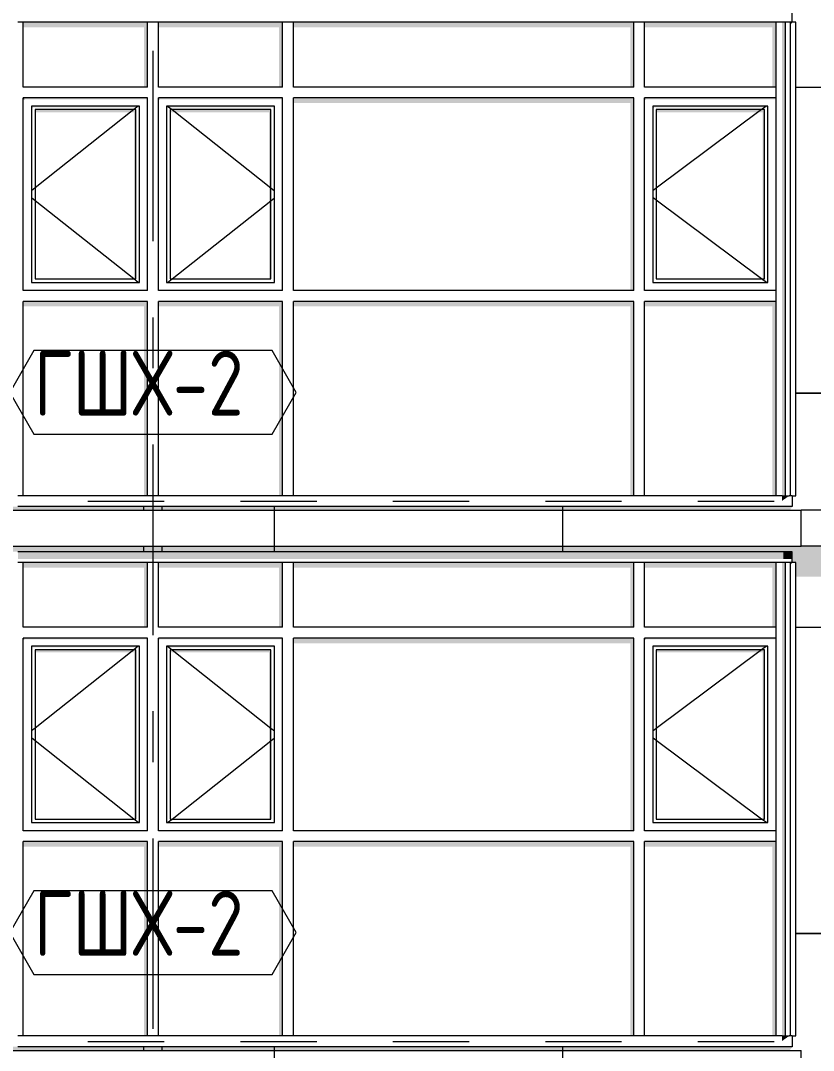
# Model space of a CAD drawing. Header units: millimetres. Extents: x 18162 to 7085488, y 72188 to 247925.
# Drawn here: x 4832705 to 4837107, y 118787 to 124506 of the extents above; entities that cross this region are included whole.
import ezdxf
from ezdxf.enums import TextEntityAlignment as Align

# ---------------------------------------------------------------- set-up
doc = ezdxf.new("R2010")
doc.units = ezdxf.units.MM
doc.header["$MEASUREMENT"] = 0
doc.linetypes.add('Dashed', pattern=[423.333333, 211.666667, -211.666667])
doc.linetypes.add('Double Dashed', pattern=[1093.611073, 529.166651, -211.666656, 141.111112, -211.666656])
for name, color, linetype in [('Finish - Wall', 7, 'Continuous'), ('Structural - Bearing', 7, 'Continuous'), ('Structural - Grid', 7, 'Continuous')]:
    doc.layers.add(name, color=color, linetype=linetype)
doc.styles.add('GENERATED_STYLE_3', font='', dxfattribs={"width": 0.8})
doc.styles.get('GENERATED_STYLE_3').set_extended_font_data('ISOCPEUR MON')
doc.dimstyles.new('GENERATED_STYLE__15', dxfattribs={"dimtxt": 440.00001, "dimasz": 228, "dimexe": 0.18, "dimexo": 150, "dimgap": 0, "dimtad": 1, "dimdec": 0, "dimzin": 0, "dimdsep": 46, "dimtxsty": 'GENERATED_STYLE_3', "dimblk": 'ARROWHEAD_2', "dimblk1": 'ARROWHEAD_2', "dimblk2": 'ARROWHEAD_2', "dimcen": 0.09, "dimclrd": 13, "dimclre": 13, "dimclrt": 13, "dimadec": 0, "dimazin": 0, "dimtfac": 1, "dimtdec": 4, "dimtmove": 0, "dimatfit": 3, "dimfxl": 1, "dimtolj": 1, "dimtzin": 0, "dimarcsym": 0})
pattern_1 = [(180, (4860813, 82836.7), (0, 1000), []), (90, (4860813, 82836.7), (1000, 0), [])]

# ---------------------------------------------------------------- blocks, each defined once
blk = doc.blocks.new('*X1899', base_point=(4860813, 82836.7))
at = {"layer": 'Structural - Bearing', "color": 8, "linetype": 'Continuous', "lineweight": 13}
for p, q in [((4834113, 121586.7), (4834113, 121556.7)), ((4835713, 121586.7), (4835713, 121556.7)), ((4837313, 121586.7), (4837313, 119436.7)), ((4838913, 121586.7), (4838913, 121136.7)), ((4837009, 121136.7), (4837313, 121136.7)), ((4837313, 121136.7), (4837639.5, 121136.7)), ((4839239.5, 121136.7), (4840013, 121136.7)), ((4840013, 121136.7), (4840289.5, 121136.7)), ((4837313, 119436.7), (4837009, 119436.7)), ((4837009, 119436.7), (4837313, 119436.7)), ((4837313, 119436.7), (4837639.5, 119436.7)), ((4837313, 119436.7), (4837313, 118836.7)), ((4837639.5, 119436.7), (4837313, 119436.7)), ((4838913, 119436.7), (4840013, 119436.7)), ((4838913, 119436.7), (4838913, 118836.7)), ((4840013, 119436.7), (4839239.5, 119436.7)), ((4840289.5, 119436.7), (4840013, 119436.7)), ((4840013, 119436.7), (4840289.5, 119436.7)), ((4834113, 118806.7), (4834113, 118786.7)), ((4835713, 118806.7), (4835713, 118786.7)), ((4837313, 118836.7), (4837313, 118736.7)), ((4838913, 118836.7), (4838913, 118736.7))]:
    blk.add_line(p, q, dxfattribs=at)
blk = doc.blocks.new('*X1904', base_point=(4860813, 82836.7))
at = {"layer": 'Structural - Bearing', "color": 7, "linetype": 'Continuous', "lineweight": 9}
for p, q in [((4830913, 118786.7), (4830913, 118586.7)), ((4832513, 118786.7), (4832513, 118586.7)), ((4834113, 118786.7), (4834113, 118586.7)), ((4835713, 118786.7), (4835713, 118586.7))]:
    blk.add_line(p, q, dxfattribs=at)
blk = doc.blocks.new('*X1915', base_point=(4860813, 82836.7))
at = {"layer": 'Structural - Bearing', "color": 8, "linetype": 'Continuous', "lineweight": 13}
for p, q in [((4837313, 124736.7), (4837313, 122436.7)), ((4838913, 124736.7), (4838913, 124136.7)), ((4834113, 124586.7), (4834113, 124556.7)), ((4835713, 124586.7), (4835713, 124556.7)), ((4837009, 124136.7), (4837313, 124136.7)), ((4837313, 124136.7), (4837639.5, 124136.7)), ((4839239.5, 124136.7), (4840013, 124136.7)), ((4840013, 124136.7), (4840289.5, 124136.7)), ((4837313, 122436.7), (4837009, 122436.7)), ((4837009, 122436.7), (4837313, 122436.7)), ((4837313, 122436.7), (4837639.5, 122436.7)), ((4837313, 122436.7), (4837313, 121836.7)), ((4837639.5, 122436.7), (4837313, 122436.7)), ((4838913, 122436.7), (4840013, 122436.7)), ((4838913, 122436.7), (4838913, 121836.7)), ((4840013, 122436.7), (4839239.5, 122436.7)), ((4840289.5, 122436.7), (4840013, 122436.7)), ((4840013, 122436.7), (4840289.5, 122436.7)), ((4837313, 121836.7), (4837313, 121786.7)), ((4838913, 121836.7), (4838913, 121786.7)), ((4834113, 121806.7), (4834113, 121786.7)), ((4835713, 121806.7), (4835713, 121786.7))]:
    blk.add_line(p, q, dxfattribs=at)
blk = doc.blocks.new('*X1923', base_point=(4860813, 82836.7))
at = {"layer": 'Structural - Bearing', "color": 7, "linetype": 'Continuous', "lineweight": 9}
for p, q in [((4830913, 121786.7), (4830913, 121586.7)), ((4832513, 121786.7), (4832513, 121586.7)), ((4834113, 121786.7), (4834113, 121586.7)), ((4835713, 121786.7), (4835713, 121586.7))]:
    blk.add_line(p, q, dxfattribs=at)
blk = doc.blocks.new('*D2094', base_point=(4860813, 82836.7))
at = {"color": 13, "linetype": 'Continuous', "lineweight": 13}
for p, q in [((4844580.9, 133286.7), (4844580.9, 133433.4)), ((4844805.9, 133286.7), (4829939.5, 133286.7)), ((4844580.9, 82736.7), (4844580.9, 133286.7))]:
    blk.add_line(p, q, dxfattribs=at)
at = {"color": 12, "linetype": 'Continuous', "lineweight": 35}
for p, q in [((4844730.9, 133200.1), (4844430.9, 133373.3)), ((4844430.9, 82823.3), (4844730.9, 82650.1))]:
    blk.add_line(p, q, dxfattribs=at)
at = {"color": 13, "lineweight": 13, "insert": (4844708.4, 107335.5), "char_height": 440, "attachment_point": 7, "rotation": 90, "style": 'GENERATED_STYLE_3'}
blk.add_mtext('\\A1;{\\pql;\\fISOCPEUR MON|b0|i0|c0|p0;\\W0.800000;50,550}', dxfattribs=at)
blk = doc.blocks.new('ARROWHEAD_2')
at = {"color": 0, "linetype": 'Continuous', "lineweight": 0}
for p, q in [((-0.378, -0.655), (0.378, 0.655)), ((0, 0), (-1, 0))]:
    blk.add_line(p, q, dxfattribs=at)
blk = doc.blocks.new('Label_115_3', base_point=(4833439.5, 119206.7))
at = {"color": 13, "linetype": 'Continuous', "lineweight": 13, "flags": 128}
blk.add_lwpolyline([(4832644.4, 119440.9), (4832778.5, 119208.7), (4834100.6, 119208.7), (4834234.7, 119440.9), (4834100.6, 119673.2), (4832778.5, 119673.2)], close=True, dxfattribs=at)
at = {"color": 13, "lineweight": 13, "insert": (4832778.5, 119672.5), "char_height": 360, "attachment_point": 1, "style": 'GENERATED_STYLE_3'}
blk.add_mtext('\\A1;{\\pql;\\pt0,253000;\\fISOCPEUR MON|b0|i0|c0|p0;\\W0.800000;ГШХ-2\\fISOCPEUR MON|b0|i0|c0|p0;\\W0.800000;\\A1{\\H.66x;\\S^  ;}\\fISOCPEUR MON|b0|i0|c0|p0;\\W0.800000;\\fISOCPEUR MON|b0|i0|c0|p0;\\W0.800000;\\A1{\\H.66x;\\S^  ;}\\fISOCPEUR MON|b0|i0|c0|p0;\\W0.800000; \\fISOCPEUR MON|b0|i0|c0|p0;\\W0.800000;\\fISOCPEUR MON|b0|i0|c0|p0;\\W0.800000;\\fISOCPEUR MON|b0|i0|c0|p0;\\W0.800000;\\fISOCPEUR MON|b0|i0|c0|p0;\\W0.800000;\\fISOCPEUR MON|b0|i0|c0|p0;\\W0.800000;\\fISOCPEUR MON|b0|i0|c0|p0;\\W0.800000;\\fISOCPEUR MON|b0|i0|c0|p0;\\W0.800000;\\fISOCPEUR MON|b0|i0|c0|p0;\\W0.800000;\\fISOCPEUR MON|b0|i0|c0|p0;\\W0.800000;\\fISOCPEUR MON|b0|i0|c0|p0;\\W0.800000;\\fISOCPEUR MON|b0|i0|c0|p0;\\W0.800000;\\fISOCPEUR MON|b0|i0|c0|p0;\\W0.800000;\\fISOCPEUR MON|b0|i0|c0|p0;\\W0.800000;\\fISOCPEUR MON|b0|i0|c0|p0;\\W0.800000;\\fISOCPEUR MON|b0|i0|c0|p0;\\W0.800000;\\fISOCPEUR MON|b0|i0|c0|p0;\\W0.800000;\\fISOCPEUR MON|b0|i0|c0|p0;\\W0.800000;\\fISOCPEUR MON|b0|i0|c0|p0;\\W0.800000;\\fISOCPEUR MON|b0|i0|c0|p0;\\W0.800000;\\fISOCPEUR MON|b0|i0|c0|p0;\\W0.800000;\\fISOCPEUR MON|b0|i0|c0|p0;\\W0.800000;\\fISOCPEUR MON|b0|i0|c0|p0;\\W0.800000;\\fISOCPEUR MON|b0|i0|c0|p0;\\W0.800000;\\fISOCPEUR MON|b0|i0|c0|p0;\\W0.800000;\\fISOCPEUR MON|b0|i0|c0|p0;\\W0.800000;\\fISOCPEUR MON|b0|i0|c0|p0;\\W0.800000;\\fISOCPEUR MON|b0|i0|c0|p0;\\W0.800000;\\fISOCPEUR MON|b0|i0|c0|p0;\\W0.800000;\\fISOCPEUR MON|b0|i0|c0|p0;\\W0.800000;\\fISOCPEUR MON|b0|i0|c0|p0;\\W0.800000;\\fISOCPEUR MON|b0|i0|c0|p0;\\W0.800000;\\fISOCPEUR MON|b0|i0|c0|p0;\\W0.800000;\\fISOCPEUR MON|b0|i0|c0|p0;\\W0.800000;\\fISOCPEUR MON|b0|i0|c0|p0;\\W0.800000;\\fISOCPEUR MON|b0|i0|c0|p0;\\W0.800000;\\fISOCPEUR MON|b0|i0|c0|p0;\\W0.800000;\\fISOCPEUR MON|b0|i0|c0|p0;\\W0.800000;\\fISOCPEUR MON|b0|i0|c0|p0;\\W0.800000;\\fISOCPEUR MON|b0|i0|c0|p0;\\W0.800000;\\fISOCPEUR MON|b0|i0|c0|p0;\\W0.800000;\\fISOCPEUR MON|b0|i0|c0|p0;\\W0.800000;\\fISOCPEUR MON|b0|i0|c0|p0;\\W0.800000;\\fISOCPEUR MON|b0|i0|c0|p0;\\W0.800000;}', dxfattribs=at)
blk = doc.blocks.new('Label_118_3', base_point=(4833439.5, 122206.7))
at = {"color": 13, "linetype": 'Continuous', "lineweight": 13, "flags": 128}
blk.add_lwpolyline([(4832644.4, 122440.9), (4832778.5, 122208.7), (4834100.6, 122208.7), (4834234.7, 122440.9), (4834100.6, 122673.2), (4832778.5, 122673.2)], close=True, dxfattribs=at)
at = {"color": 13, "lineweight": 13, "insert": (4832778.5, 122672.5), "char_height": 360, "attachment_point": 1, "style": 'GENERATED_STYLE_3'}
blk.add_mtext('\\A1;{\\pql;\\pt0,253000;\\fISOCPEUR MON|b0|i0|c0|p0;\\W0.800000;ГШХ-2\\fISOCPEUR MON|b0|i0|c0|p0;\\W0.800000;\\A1{\\H.66x;\\S^  ;}\\fISOCPEUR MON|b0|i0|c0|p0;\\W0.800000;\\fISOCPEUR MON|b0|i0|c0|p0;\\W0.800000;\\A1{\\H.66x;\\S^  ;}\\fISOCPEUR MON|b0|i0|c0|p0;\\W0.800000; \\fISOCPEUR MON|b0|i0|c0|p0;\\W0.800000;\\fISOCPEUR MON|b0|i0|c0|p0;\\W0.800000;\\fISOCPEUR MON|b0|i0|c0|p0;\\W0.800000;\\fISOCPEUR MON|b0|i0|c0|p0;\\W0.800000;\\fISOCPEUR MON|b0|i0|c0|p0;\\W0.800000;\\fISOCPEUR MON|b0|i0|c0|p0;\\W0.800000;\\fISOCPEUR MON|b0|i0|c0|p0;\\W0.800000;\\fISOCPEUR MON|b0|i0|c0|p0;\\W0.800000;\\fISOCPEUR MON|b0|i0|c0|p0;\\W0.800000;\\fISOCPEUR MON|b0|i0|c0|p0;\\W0.800000;\\fISOCPEUR MON|b0|i0|c0|p0;\\W0.800000;\\fISOCPEUR MON|b0|i0|c0|p0;\\W0.800000;\\fISOCPEUR MON|b0|i0|c0|p0;\\W0.800000;\\fISOCPEUR MON|b0|i0|c0|p0;\\W0.800000;\\fISOCPEUR MON|b0|i0|c0|p0;\\W0.800000;\\fISOCPEUR MON|b0|i0|c0|p0;\\W0.800000;\\fISOCPEUR MON|b0|i0|c0|p0;\\W0.800000;\\fISOCPEUR MON|b0|i0|c0|p0;\\W0.800000;\\fISOCPEUR MON|b0|i0|c0|p0;\\W0.800000;\\fISOCPEUR MON|b0|i0|c0|p0;\\W0.800000;\\fISOCPEUR MON|b0|i0|c0|p0;\\W0.800000;\\fISOCPEUR MON|b0|i0|c0|p0;\\W0.800000;\\fISOCPEUR MON|b0|i0|c0|p0;\\W0.800000;\\fISOCPEUR MON|b0|i0|c0|p0;\\W0.800000;\\fISOCPEUR MON|b0|i0|c0|p0;\\W0.800000;\\fISOCPEUR MON|b0|i0|c0|p0;\\W0.800000;\\fISOCPEUR MON|b0|i0|c0|p0;\\W0.800000;\\fISOCPEUR MON|b0|i0|c0|p0;\\W0.800000;\\fISOCPEUR MON|b0|i0|c0|p0;\\W0.800000;\\fISOCPEUR MON|b0|i0|c0|p0;\\W0.800000;\\fISOCPEUR MON|b0|i0|c0|p0;\\W0.800000;\\fISOCPEUR MON|b0|i0|c0|p0;\\W0.800000;\\fISOCPEUR MON|b0|i0|c0|p0;\\W0.800000;\\fISOCPEUR MON|b0|i0|c0|p0;\\W0.800000;\\fISOCPEUR MON|b0|i0|c0|p0;\\W0.800000;\\fISOCPEUR MON|b0|i0|c0|p0;\\W0.800000;\\fISOCPEUR MON|b0|i0|c0|p0;\\W0.800000;\\fISOCPEUR MON|b0|i0|c0|p0;\\W0.800000;\\fISOCPEUR MON|b0|i0|c0|p0;\\W0.800000;\\fISOCPEUR MON|b0|i0|c0|p0;\\W0.800000;\\fISOCPEUR MON|b0|i0|c0|p0;\\W0.800000;\\fISOCPEUR MON|b0|i0|c0|p0;\\W0.800000;\\fISOCPEUR MON|b0|i0|c0|p0;\\W0.800000;}', dxfattribs=at)
blk = doc.blocks.new('Standard grid marker[372]_3', base_point=(4833439.5, 142836.7))
at = {"layer": 'Structural - Grid', "color": 13, "linetype": 'Double Dashed', "lineweight": 13, "ltscale": 2}
blk.add_line((4833439.5, 141836.7), (4833439.5, 80336.7), dxfattribs=at)
at = {"layer": 'Structural - Grid', "color": 13, "lineweight": 13, "style": 'GENERATED_STYLE_3'}
blk.add_attdef('AC_MarkerText_1', text='', height=500, rotation=360, dxfattribs=at).set_placement((4833439.5, 78986.7), align=Align.TOP_CENTER)

msp = doc.modelspace()

# ---------------------------------------------------------------- hatches: boundary and pattern name
at = {"layer": 'Finish - Wall', "linetype": 'Continuous', "lineweight": 0}
for points in [[(4833409.5, 124496.7), (4832719.5, 124496.7), (4832719.5, 124468.4), (4833389.5, 124468.4), (4833389.5, 124136.7), (4833409.5, 124136.7)], [(4834159.5, 124496.7), (4833469.5, 124496.7), (4833469.5, 124468.4), (4834139.5, 124468.4), (4834139.5, 124136.7), (4834159.5, 124136.7)], [(4834219.5, 124496.7), (4834219.5, 124468.4), (4836089.5, 124468.4), (4836089.5, 124136.7), (4836109.5, 124136.7), (4836109.5, 124496.7)], [(4836169.5, 124468.4), (4836879.5, 124468.4), (4836879.5, 124136.7), (4836899.5, 124136.7), (4836899.5, 124496.7), (4836169.5, 124496.7)], [(4836952.4, 124496.7), (4836932.9, 124496.7), (4836932.9, 124106.7), (4836952.4, 124106.7)], [(4836979.5, 124496.7), (4836979.5, 124486), (4836980.7, 124484.3), (4836989.5, 124496.7)], [(4832726.6, 124069.6), (4832719.5, 124076.7), (4832719.5, 124069.6)], [(4833409.5, 124076.7), (4832719.5, 124076.7), (4832726.6, 124069.6), (4833402.4, 124069.6)], [(4833409.5, 124076.7), (4833402.4, 124069.6), (4833404.5, 124069.6), (4833404.5, 123011.7), (4833409.5, 123006.7)], [(4833476.6, 124069.6), (4833469.5, 124076.7), (4833469.5, 124069.6)], [(4833469.5, 124076.7), (4833476.6, 124069.6), (4834152.4, 124069.6), (4834159.5, 124076.7)], [(4834159.5, 124076.7), (4834152.4, 124069.6), (4834154.5, 124069.6), (4834154.5, 123011.7), (4834159.5, 123006.7)], [(4834219.5, 124076.7), (4834219.5, 124048.4), (4836089.5, 124048.4), (4836089.5, 123006.7), (4836109.5, 123006.7), (4836109.5, 124076.7)], [(4836176.6, 124069.6), (4836169.5, 124076.7), (4836169.5, 124069.6)], [(4836169.5, 124076.7), (4836176.6, 124069.6), (4836892.4, 124069.6), (4836899.5, 124076.7)], [(4836892.4, 124069.6), (4836894.5, 124069.6), (4836894.5, 123011.7), (4836899.5, 123006.7), (4836899.5, 124076.7)], [(4836952.4, 124106.7), (4836932.9, 124106.7), (4836932.9, 122976.7), (4836952.4, 122976.7)], [(4832764.5, 124031.7), (4832764.5, 124024.6), (4832771.6, 124024.6)], [(4832764.5, 124031.7), (4832771.6, 124024.6), (4833357.4, 124024.6), (4833364.5, 124031.7)], [(4833344.5, 124011.7), (4832784.5, 124011.7), (4832784.5, 123997.5), (4833334.5, 123997.5), (4833334.5, 123071.7), (4833344.5, 123071.7)], [(4833364.5, 124031.7), (4833357.4, 124024.6), (4833359.5, 124024.6), (4833359.5, 123056.7), (4833364.5, 123051.7)], [(4833514.5, 124031.7), (4833514.5, 124024.6), (4833521.6, 124024.6)], [(4834114.5, 124031.7), (4833514.5, 124031.7), (4833521.6, 124024.6), (4834107.4, 124024.6)], [(4834094.5, 124011.7), (4833534.5, 124011.7), (4833534.5, 123997.5), (4834084.5, 123997.5), (4834084.5, 123071.7), (4834094.5, 123071.7)], [(4834114.5, 124031.7), (4834107.4, 124024.6), (4834109.5, 124024.6), (4834109.5, 123056.7), (4834114.5, 123051.7)], [(4836214.5, 124031.7), (4836214.5, 124024.6), (4836221.6, 124024.6)], [(4836854.5, 124031.7), (4836214.5, 124031.7), (4836221.6, 124024.6), (4836847.4, 124024.6)], [(4836834.5, 124011.7), (4836234.5, 124011.7), (4836234.5, 123997.5), (4836824.5, 123997.5), (4836824.5, 123071.7), (4836834.5, 123071.7)], [(4836854.5, 124031.7), (4836847.4, 124024.6), (4836849.5, 124024.6), (4836849.5, 123056.7), (4836854.5, 123051.7)], [(4833359.5, 123051.7), (4833364.5, 123051.7), (4833359.5, 123056.7)], [(4834109.5, 123051.7), (4834114.5, 123051.7), (4834109.5, 123056.7)], [(4836849.5, 123051.7), (4836854.5, 123051.7), (4836849.5, 123056.7)], [(4833404.5, 123006.7), (4833409.5, 123006.7), (4833404.5, 123011.7)], [(4834154.5, 123011.7), (4834154.5, 123006.7), (4834159.5, 123006.7)], [(4836899.5, 123006.7), (4836894.5, 123011.7), (4836894.5, 123006.7)], [(4836952.4, 122976.7), (4836932.9, 122976.7), (4836932.9, 121866.7), (4836952.4, 121866.7)], [(4832719.5, 122946.7), (4832719.5, 122918.4), (4833389.5, 122918.4), (4833389.5, 121866.7), (4833409.5, 121866.7), (4833409.5, 122946.7)], [(4833469.5, 122946.7), (4833469.5, 122918.4), (4834139.5, 122918.4), (4834139.5, 121866.7), (4834159.5, 121866.7), (4834159.5, 122946.7)], [(4836109.5, 122946.7), (4834219.5, 122946.7), (4834219.5, 122918.4), (4836089.5, 122918.4), (4836089.5, 121866.7), (4836109.5, 121866.7)], [(4836169.5, 122946.7), (4836169.5, 122918.4), (4836879.5, 122918.4), (4836879.5, 121866.7), (4836899.5, 121866.7), (4836899.5, 122946.7)], [(4836932.9, 121839.1), (4836939.5, 121843.8), (4836939.5, 121866.7), (4836932.9, 121866.7)], [(4836971.9, 121866.7), (4836939.5, 121866.7), (4836939.5, 121843.8)], [(4832689.5, 121556.7), (4832689.5, 121516), (4833439.5, 121516), (4833439.5, 121556.7)], [(4833439.5, 121556.7), (4833439.5, 121516), (4834189.5, 121516), (4834189.5, 121556.7)], [(4836139.5, 121556.7), (4834189.5, 121556.7), (4834189.5, 121516), (4836139.5, 121516)], [(4836939.5, 121556.7), (4836139.5, 121556.7), (4836139.5, 121516), (4836939.5, 121516)], [(4836989.5, 121556.7), (4836939.5, 121556.7), (4836939.5, 121516), (4836989.5, 121516)], [(4832719.5, 121496.7), (4832719.5, 121468.4), (4833389.5, 121468.4), (4833389.5, 121136.7), (4833409.5, 121136.7), (4833409.5, 121496.7)], [(4834159.5, 121496.7), (4833469.5, 121496.7), (4833469.5, 121468.4), (4834139.5, 121468.4), (4834139.5, 121136.7), (4834159.5, 121136.7)], [(4834219.5, 121496.7), (4834219.5, 121468.4), (4836089.5, 121468.4), (4836089.5, 121136.7), (4836109.5, 121136.7), (4836109.5, 121496.7)], [(4836169.5, 121468.4), (4836879.5, 121468.4), (4836879.5, 121136.7), (4836899.5, 121136.7), (4836899.5, 121496.7), (4836169.5, 121496.7)], [(4836952.4, 121496.7), (4836932.9, 121496.7), (4836932.9, 121106.7), (4836952.4, 121106.7)], [(4836979.5, 121496.7), (4836979.5, 121486), (4836980.7, 121484.3), (4836989.5, 121496.7)], [(4836952.4, 121106.7), (4836932.9, 121106.7), (4836932.9, 119976.7), (4836952.4, 119976.7)], [(4832726.6, 121069.6), (4832719.5, 121076.7), (4832719.5, 121069.6)], [(4833409.5, 121076.7), (4832719.5, 121076.7), (4832726.6, 121069.6), (4833402.4, 121069.6)], [(4832764.5, 121031.7), (4832764.5, 121024.6), (4832771.6, 121024.6)], [(4832764.5, 121031.7), (4832771.6, 121024.6), (4833357.4, 121024.6), (4833364.5, 121031.7)], [(4833364.5, 121031.7), (4833357.4, 121024.6), (4833359.5, 121024.6), (4833359.5, 120056.7), (4833364.5, 120051.7)], [(4833409.5, 121076.7), (4833402.4, 121069.6), (4833404.5, 121069.6), (4833404.5, 120011.7), (4833409.5, 120006.7)], [(4833476.6, 121069.6), (4833469.5, 121076.7), (4833469.5, 121069.6)], [(4833469.5, 121076.7), (4833476.6, 121069.6), (4834152.4, 121069.6), (4834159.5, 121076.7)], [(4833514.5, 121031.7), (4833514.5, 121024.6), (4833521.6, 121024.6)], [(4834114.5, 121031.7), (4833514.5, 121031.7), (4833521.6, 121024.6), (4834107.4, 121024.6)], [(4834114.5, 121031.7), (4834107.4, 121024.6), (4834109.5, 121024.6), (4834109.5, 120056.7), (4834114.5, 120051.7)], [(4834159.5, 121076.7), (4834152.4, 121069.6), (4834154.5, 121069.6), (4834154.5, 120011.7), (4834159.5, 120006.7)], [(4834219.5, 121076.7), (4834219.5, 121048.4), (4836089.5, 121048.4), (4836089.5, 120006.7), (4836109.5, 120006.7), (4836109.5, 121076.7)], [(4836176.6, 121069.6), (4836169.5, 121076.7), (4836169.5, 121069.6)], [(4836169.5, 121076.7), (4836176.6, 121069.6), (4836892.4, 121069.6), (4836899.5, 121076.7)], [(4836214.5, 121031.7), (4836214.5, 121024.6), (4836221.6, 121024.6)], [(4836854.5, 121031.7), (4836214.5, 121031.7), (4836221.6, 121024.6), (4836847.4, 121024.6)], [(4836854.5, 121031.7), (4836847.4, 121024.6), (4836849.5, 121024.6), (4836849.5, 120056.7), (4836854.5, 120051.7)], [(4836892.4, 121069.6), (4836894.5, 121069.6), (4836894.5, 120011.7), (4836899.5, 120006.7), (4836899.5, 121076.7)], [(4833344.5, 121011.7), (4832784.5, 121011.7), (4832784.5, 120997.5), (4833334.5, 120997.5), (4833334.5, 120071.7), (4833344.5, 120071.7)], [(4834094.5, 121011.7), (4833534.5, 121011.7), (4833534.5, 120997.5), (4834084.5, 120997.5), (4834084.5, 120071.7), (4834094.5, 120071.7)], [(4836834.5, 121011.7), (4836234.5, 121011.7), (4836234.5, 120997.5), (4836824.5, 120997.5), (4836824.5, 120071.7), (4836834.5, 120071.7)], [(4833359.5, 120051.7), (4833364.5, 120051.7), (4833359.5, 120056.7)], [(4834109.5, 120051.7), (4834114.5, 120051.7), (4834109.5, 120056.7)], [(4836849.5, 120051.7), (4836854.5, 120051.7), (4836849.5, 120056.7)], [(4833404.5, 120006.7), (4833409.5, 120006.7), (4833404.5, 120011.7)], [(4834154.5, 120011.7), (4834154.5, 120006.7), (4834159.5, 120006.7)], [(4836899.5, 120006.7), (4836894.5, 120011.7), (4836894.5, 120006.7)], [(4832719.5, 119946.7), (4832719.5, 119918.4), (4833389.5, 119918.4), (4833389.5, 118866.7), (4833409.5, 118866.7), (4833409.5, 119946.7)], [(4833469.5, 119946.7), (4833469.5, 119918.4), (4834139.5, 119918.4), (4834139.5, 118866.7), (4834159.5, 118866.7), (4834159.5, 119946.7)], [(4836109.5, 119946.7), (4834219.5, 119946.7), (4834219.5, 119918.4), (4836089.5, 119918.4), (4836089.5, 118866.7), (4836109.5, 118866.7)], [(4836169.5, 119946.7), (4836169.5, 119918.4), (4836879.5, 119918.4), (4836879.5, 118866.7), (4836899.5, 118866.7), (4836899.5, 119946.7)], [(4836952.4, 119976.7), (4836932.9, 119976.7), (4836932.9, 118866.7), (4836952.4, 118866.7)], [(4836932.9, 118839.1), (4836939.5, 118843.8), (4836939.5, 118866.7), (4836932.9, 118866.7)], [(4836971.9, 118866.7), (4836939.5, 118866.7), (4836939.5, 118843.8)]]:
    msp.add_hatch(color=49, dxfattribs=at).paths.add_polyline_path(points)
at = {"layer": 'Structural - Bearing', "linetype": 'Continuous', "lineweight": 0}
for points in [[(4828489.5, 122677.5), (4828589.5, 122677.5), (4828589.5, 122658.2), (4828599.5, 122658.2), (4828599.5, 121786.7), (4833389.5, 121786.7), (4833389.5, 121806.7), (4829889.5, 121806.7), (4829889.5, 121866.7), (4829870, 121866.7), (4829870, 124496.7), (4829889.5, 124496.7), (4829889.5, 124556.7), (4833389.5, 124556.7), (4833389.5, 124586.7), (4829839.5, 124586.7), (4829839.5, 124736.7), (4828599.5, 124736.7), (4828599.5, 123042.3), (4828589.5, 123028.2), (4828589.5, 123018.9), (4828489.5, 122877.5)], [(4833439.5, 121806.7), (4833389.5, 121806.7), (4833389.5, 121786.7), (4833489.5, 121786.7), (4833489.5, 121806.7)], [(4833489.5, 121786.7), (4836975.4, 121786.7), (4836989.5, 121806.7), (4833489.5, 121806.7)], [(4828339.5, 121586.7), (4828339.5, 121417.4), (4828599.5, 121417.4), (4828599.5, 120042.3), (4828589.5, 120028.2), (4828589.5, 120018.9), (4828489.5, 119877.5), (4828489.5, 119677.5), (4828589.5, 119677.5), (4828589.5, 119658.2), (4828599.5, 119658.2), (4828599.5, 118736.7), (4829839.5, 118736.7), (4829839.5, 118786.7), (4833389.5, 118786.7), (4833389.5, 118806.7), (4829889.5, 118806.7), (4829889.5, 118866.7), (4829870, 118866.7), (4829870, 121496.7), (4829889.5, 121496.7), (4829889.5, 121556.7), (4833389.5, 121556.7), (4833389.5, 121586.7)], [(4833389.5, 121556.7), (4833439.5, 121556.7), (4833489.5, 121556.7), (4833489.5, 121586.7), (4833389.5, 121586.7)], [(4833489.5, 121556.7), (4836989.5, 121556.7), (4836989.5, 121496.7), (4837009, 121496.7), (4837009, 121417.4), (4840289.5, 121417.4), (4840289.5, 121586.7), (4836149.5, 121586.7), (4833489.5, 121586.7)], [(4833439.5, 118806.7), (4833389.5, 118806.7), (4833389.5, 118786.7), (4833489.5, 118786.7), (4833489.5, 118806.7)], [(4833489.5, 118786.7), (4836975.4, 118786.7), (4836989.5, 118806.7), (4833489.5, 118806.7)]]:
    msp.add_hatch(color=49, dxfattribs=at).paths.add_polyline_path(points)
at = {"layer": 'Structural - Bearing', "linetype": 'Continuous', "lineweight": 9}
h = msp.add_hatch(dxfattribs=at)
h.set_pattern_fill('Grid_100x100_0003', style=0, pattern_type=2)
h.set_pattern_definition(pattern_1)
h.paths.add_polyline_path([(4833439.5, 121806.7), (4833389.5, 121806.7), (4833389.5, 121786.7), (4833489.5, 121786.7), (4833489.5, 121806.7)])
h = msp.add_hatch(dxfattribs=at)
h.set_pattern_fill('Grid_100x100_0003', style=0, pattern_type=2)
h.set_pattern_definition([(180, (4860813, 82836.7), (0, 1000), []), (90, (4860813, 82836.7), (1000, 0), [])])
h.paths.add_polyline_path([(4833389.5, 121556.7), (4833439.5, 121556.7), (4833489.5, 121556.7), (4833489.5, 121586.7), (4833389.5, 121586.7)])
h = msp.add_hatch(dxfattribs=at)
h.set_pattern_fill('Grid_100x100_0003', style=0, pattern_type=2)
h.set_pattern_definition(pattern_1)
h.paths.add_polyline_path([(4833439.5, 118806.7), (4833389.5, 118806.7), (4833389.5, 118786.7), (4833489.5, 118786.7), (4833489.5, 118806.7)])

# ---------------------------------------------------------------- linework, layer by layer
at = {"color": 8, "linetype": 'Dashed', "lineweight": 13, "ltscale": 2}
for p, q in [((4805138.5, 121836.7), (4846132, 121836.7)), ((4805138.5, 118836.7), (4846132, 118836.7))]:
    msp.add_line(p, q, dxfattribs=at)
at = {"layer": 'Finish - Wall', "color": 7, "linetype": 'Continuous', "lineweight": 9}
for p, q in [((4836989.5, 124496.7), (4836989.5, 124556.7)), ((4832719.5, 124496.7), (4832689.5, 124496.7)), ((4833409.5, 124496.7), (4832719.5, 124496.7)), ((4832719.5, 124136.7), (4832719.5, 124496.7)), ((4833439.5, 124496.7), (4833409.5, 124496.7)), ((4833409.5, 124136.7), (4833409.5, 124496.7)), ((4833469.5, 124496.7), (4833439.5, 124496.7)), ((4834159.5, 124496.7), (4833469.5, 124496.7)), ((4833469.5, 124136.7), (4833469.5, 124496.7)), ((4834189.5, 124496.7), (4834159.5, 124496.7)), ((4834159.5, 124136.7), (4834159.5, 124496.7)), ((4834219.5, 124496.7), (4834189.5, 124496.7)), ((4836109.5, 124496.7), (4834219.5, 124496.7)), ((4834219.5, 124136.7), (4834219.5, 124496.7)), ((4836139.5, 124496.7), (4836109.5, 124496.7)), ((4836109.5, 124136.7), (4836109.5, 124496.7)), ((4836169.5, 124496.7), (4836139.5, 124496.7)), ((4836899.5, 124496.7), (4836169.5, 124496.7)), ((4836169.5, 124136.7), (4836169.5, 124496.7)), ((4836899.5, 124136.7), (4836899.5, 124496.7)), ((4836932.9, 124496.7), (4836899.5, 124496.7)), ((4836952.4, 124496.7), (4836932.9, 124496.7)), ((4836971.9, 124496.7), (4836952.4, 124496.7)), ((4836952.4, 124106.7), (4836952.4, 124496.7)), ((4836979.5, 124496.7), (4836971.9, 124496.7)), ((4836979.5, 124106.7), (4836979.5, 124496.7)), ((4836989.5, 124496.7), (4836979.5, 124496.7)), ((4837009, 124496.7), (4836989.5, 124496.7)), ((4837009, 124106.7), (4837009, 124496.7)), ((4833409.5, 124136.7), (4832719.5, 124136.7)), ((4834159.5, 124136.7), (4833469.5, 124136.7)), ((4836109.5, 124136.7), (4834219.5, 124136.7)), ((4836899.5, 124136.7), (4836169.5, 124136.7)), ((4836899.5, 124106.7), (4836899.5, 124136.7)), ((4832719.5, 123006.7), (4832719.5, 124076.7)), ((4833409.5, 124076.7), (4832719.5, 124076.7)), ((4833409.5, 123006.7), (4833409.5, 124076.7)), ((4833469.5, 123006.7), (4833469.5, 124076.7)), ((4834159.5, 124076.7), (4833469.5, 124076.7)), ((4834159.5, 123006.7), (4834159.5, 124076.7)), ((4834219.5, 123006.7), (4834219.5, 124076.7)), ((4836109.5, 124076.7), (4834219.5, 124076.7)), ((4836109.5, 123006.7), (4836109.5, 124076.7)), ((4836169.5, 123006.7), (4836169.5, 124076.7)), ((4836899.5, 124076.7), (4836169.5, 124076.7)), ((4836899.5, 124076.7), (4836899.5, 124106.7)), ((4836899.5, 123006.7), (4836899.5, 124076.7)), ((4836952.4, 122976.7), (4836952.4, 124106.7)), ((4836979.5, 122976.7), (4836979.5, 124106.7)), ((4837009, 122976.7), (4837009, 124106.7)), ((4832764.5, 124031.7), (4832764.5, 123051.7)), ((4833364.5, 124031.7), (4832764.5, 124031.7)), ((4833344.5, 124011.7), (4832784.5, 124011.7)), ((4833332.7, 124011.7), (4832784.5, 123577.3)), ((4832784.5, 124011.7), (4832784.5, 123071.7)), ((4833358, 124031.7), (4833332.7, 124011.7)), ((4833344.5, 123071.7), (4833344.5, 124011.7)), ((4833364.5, 123051.7), (4833364.5, 124031.7)), ((4833514.5, 124031.7), (4833514.5, 123051.7)), ((4834114.5, 124031.7), (4833514.5, 124031.7)), ((4833521.1, 124031.7), (4833546.3, 124011.7)), ((4834094.5, 124011.7), (4833534.5, 124011.7)), ((4833534.5, 124011.7), (4833534.5, 123071.7)), ((4833546.3, 124011.7), (4834094.5, 123577.3)), ((4834094.5, 123071.7), (4834094.5, 124011.7)), ((4834114.5, 123051.7), (4834114.5, 124031.7)), ((4836214.5, 124031.7), (4836214.5, 123051.7)), ((4836854.5, 124031.7), (4836214.5, 124031.7)), ((4836834.5, 124011.7), (4836234.5, 124011.7)), ((4836819.2, 124011.7), (4836234.5, 123575.3)), ((4836234.5, 124011.7), (4836234.5, 123071.7)), ((4836846, 124031.7), (4836819.2, 124011.7)), ((4836834.5, 123071.7), (4836834.5, 124011.7)), ((4836854.5, 123051.7), (4836854.5, 124031.7)), ((4832784.5, 123577.3), (4832764.5, 123561.5)), ((4834094.5, 123577.3), (4834114.5, 123561.5)), ((4836234.5, 123575.3), (4836214.5, 123560.3)), ((4832784.5, 123506), (4832764.5, 123521.9)), ((4833332.7, 123071.7), (4832784.5, 123506)), ((4833546.3, 123071.7), (4834094.5, 123506)), ((4834094.5, 123506), (4834114.5, 123521.9)), ((4836234.5, 123508.1), (4836214.5, 123523)), ((4836819.2, 123071.7), (4836234.5, 123508.1)), ((4832764.5, 123051.7), (4833364.5, 123051.7)), ((4832784.5, 123071.7), (4833344.5, 123071.7)), ((4833358, 123051.7), (4833332.7, 123071.7)), ((4833514.5, 123051.7), (4834114.5, 123051.7)), ((4833521.1, 123051.7), (4833546.3, 123071.7)), ((4833534.5, 123071.7), (4834094.5, 123071.7)), ((4836214.5, 123051.7), (4836854.5, 123051.7)), ((4836234.5, 123071.7), (4836834.5, 123071.7)), ((4836846, 123051.7), (4836819.2, 123071.7)), ((4833409.5, 123006.7), (4832719.5, 123006.7)), ((4834159.5, 123006.7), (4833469.5, 123006.7)), ((4836109.5, 123006.7), (4834219.5, 123006.7)), ((4836899.5, 123006.7), (4836169.5, 123006.7)), ((4836899.5, 122976.7), (4836899.5, 123006.7)), ((4836899.5, 122946.7), (4836899.5, 122976.7)), ((4836952.4, 121866.7), (4836952.4, 122976.7)), ((4836979.5, 121866.7), (4836979.5, 122976.7)), ((4837009, 121866.7), (4837009, 122976.7)), ((4832719.5, 121866.7), (4832719.5, 122946.7)), ((4833409.5, 122946.7), (4832719.5, 122946.7)), ((4833409.5, 121866.7), (4833409.5, 122946.7)), ((4833469.5, 121866.7), (4833469.5, 122946.7)), ((4834159.5, 122946.7), (4833469.5, 122946.7)), ((4834159.5, 121866.7), (4834159.5, 122946.7)), ((4834219.5, 121866.7), (4834219.5, 122946.7)), ((4836109.5, 122946.7), (4834219.5, 122946.7)), ((4836109.5, 121866.7), (4836109.5, 122946.7)), ((4836169.5, 121866.7), (4836169.5, 122946.7)), ((4836899.5, 122946.7), (4836169.5, 122946.7)), ((4836899.5, 121866.7), (4836899.5, 122946.7)), ((4832719.5, 121866.7), (4832689.5, 121866.7)), ((4833409.5, 121866.7), (4832719.5, 121866.7)), ((4833439.5, 121866.7), (4833409.5, 121866.7)), ((4833469.5, 121866.7), (4833439.5, 121866.7)), ((4834159.5, 121866.7), (4833469.5, 121866.7)), ((4834189.5, 121866.7), (4834159.5, 121866.7)), ((4834219.5, 121866.7), (4834189.5, 121866.7)), ((4836109.5, 121866.7), (4834219.5, 121866.7)), ((4836139.5, 121866.7), (4836109.5, 121866.7)), ((4836169.5, 121866.7), (4836139.5, 121866.7)), ((4836899.5, 121866.7), (4836169.5, 121866.7)), ((4836932.9, 121866.7), (4836899.5, 121866.7)), ((4836932.9, 121866.7), (4836952.4, 121866.7)), ((4836952.4, 121866.7), (4836971.9, 121866.7)), ((4836979.5, 121866.7), (4836971.9, 121866.7)), ((4836989.5, 121866.7), (4836979.5, 121866.7)), ((4836989.5, 121866.7), (4837009, 121866.7)), ((4836989.5, 121866.7), (4836989.5, 121806.7)), ((4833439.5, 121806.7), (4832689.5, 121806.7)), ((4834189.5, 121806.7), (4833439.5, 121806.7)), ((4836139.5, 121806.7), (4834189.5, 121806.7)), ((4836939.5, 121806.7), (4836139.5, 121806.7)), ((4836989.5, 121806.7), (4836939.5, 121806.7)), ((4833439.5, 121556.7), (4832689.5, 121556.7)), ((4834189.5, 121556.7), (4833439.5, 121556.7)), ((4836139.5, 121556.7), (4834189.5, 121556.7)), ((4836939.5, 121556.7), (4836139.5, 121556.7)), ((4836989.5, 121556.7), (4836939.5, 121556.7)), ((4836989.5, 121496.7), (4836989.5, 121556.7)), ((4832719.5, 121496.7), (4832689.5, 121496.7)), ((4833409.5, 121496.7), (4832719.5, 121496.7)), ((4832719.5, 121136.7), (4832719.5, 121496.7)), ((4833439.5, 121496.7), (4833409.5, 121496.7)), ((4833409.5, 121136.7), (4833409.5, 121496.7)), ((4833469.5, 121496.7), (4833439.5, 121496.7)), ((4834159.5, 121496.7), (4833469.5, 121496.7)), ((4833469.5, 121136.7), (4833469.5, 121496.7)), ((4834189.5, 121496.7), (4834159.5, 121496.7)), ((4834159.5, 121136.7), (4834159.5, 121496.7)), ((4834219.5, 121496.7), (4834189.5, 121496.7)), ((4836109.5, 121496.7), (4834219.5, 121496.7)), ((4834219.5, 121136.7), (4834219.5, 121496.7)), ((4836139.5, 121496.7), (4836109.5, 121496.7)), ((4836109.5, 121136.7), (4836109.5, 121496.7)), ((4836169.5, 121496.7), (4836139.5, 121496.7)), ((4836899.5, 121496.7), (4836169.5, 121496.7)), ((4836169.5, 121136.7), (4836169.5, 121496.7)), ((4836899.5, 121136.7), (4836899.5, 121496.7)), ((4836932.9, 121496.7), (4836899.5, 121496.7)), ((4836952.4, 121496.7), (4836932.9, 121496.7)), ((4836971.9, 121496.7), (4836952.4, 121496.7)), ((4836952.4, 121106.7), (4836952.4, 121496.7)), ((4836979.5, 121496.7), (4836971.9, 121496.7)), ((4836979.5, 121106.7), (4836979.5, 121496.7)), ((4836989.5, 121496.7), (4836979.5, 121496.7)), ((4837009, 121496.7), (4836989.5, 121496.7)), ((4837009, 121106.7), (4837009, 121496.7)), ((4833409.5, 121136.7), (4832719.5, 121136.7)), ((4834159.5, 121136.7), (4833469.5, 121136.7)), ((4836109.5, 121136.7), (4834219.5, 121136.7)), ((4836899.5, 121136.7), (4836169.5, 121136.7)), ((4836899.5, 121106.7), (4836899.5, 121136.7)), ((4836899.5, 121076.7), (4836899.5, 121106.7)), ((4836952.4, 119976.7), (4836952.4, 121106.7)), ((4836979.5, 119976.7), (4836979.5, 121106.7)), ((4837009, 119976.7), (4837009, 121106.7)), ((4832719.5, 120006.7), (4832719.5, 121076.7)), ((4833409.5, 121076.7), (4832719.5, 121076.7)), ((4832764.5, 121031.7), (4832764.5, 120051.7)), ((4833364.5, 121031.7), (4832764.5, 121031.7)), ((4833358, 121031.7), (4833332.7, 121011.7)), ((4833364.5, 120051.7), (4833364.5, 121031.7)), ((4833409.5, 120006.7), (4833409.5, 121076.7)), ((4833469.5, 120006.7), (4833469.5, 121076.7)), ((4834159.5, 121076.7), (4833469.5, 121076.7)), ((4833514.5, 121031.7), (4833514.5, 120051.7)), ((4834114.5, 121031.7), (4833514.5, 121031.7)), ((4833521.1, 121031.7), (4833546.3, 121011.7)), ((4834114.5, 120051.7), (4834114.5, 121031.7)), ((4834159.5, 120006.7), (4834159.5, 121076.7)), ((4834219.5, 120006.7), (4834219.5, 121076.7)), ((4836109.5, 121076.7), (4834219.5, 121076.7)), ((4836109.5, 120006.7), (4836109.5, 121076.7)), ((4836169.5, 120006.7), (4836169.5, 121076.7)), ((4836899.5, 121076.7), (4836169.5, 121076.7)), ((4836214.5, 121031.7), (4836214.5, 120051.7)), ((4836854.5, 121031.7), (4836214.5, 121031.7)), ((4836846, 121031.7), (4836819.2, 121011.7)), ((4836854.5, 120051.7), (4836854.5, 121031.7)), ((4836899.5, 120006.7), (4836899.5, 121076.7)), ((4833344.5, 121011.7), (4832784.5, 121011.7)), ((4833332.7, 121011.7), (4832784.5, 120577.3)), ((4832784.5, 121011.7), (4832784.5, 120071.7)), ((4833344.5, 120071.7), (4833344.5, 121011.7)), ((4834094.5, 121011.7), (4833534.5, 121011.7)), ((4833534.5, 121011.7), (4833534.5, 120071.7)), ((4833546.3, 121011.7), (4834094.5, 120577.3)), ((4834094.5, 120071.7), (4834094.5, 121011.7)), ((4836834.5, 121011.7), (4836234.5, 121011.7)), ((4836819.2, 121011.7), (4836234.5, 120575.3)), ((4836234.5, 121011.7), (4836234.5, 120071.7)), ((4836834.5, 120071.7), (4836834.5, 121011.7)), ((4832784.5, 120577.3), (4832764.5, 120561.5)), ((4834094.5, 120577.3), (4834114.5, 120561.5)), ((4836234.5, 120575.3), (4836214.5, 120560.3)), ((4832784.5, 120506), (4832764.5, 120521.9)), ((4834094.5, 120506), (4834114.5, 120521.9)), ((4836234.5, 120508.1), (4836214.5, 120523)), ((4833332.7, 120071.7), (4832784.5, 120506)), ((4833546.3, 120071.7), (4834094.5, 120506)), ((4836819.2, 120071.7), (4836234.5, 120508.1)), ((4832784.5, 120071.7), (4833344.5, 120071.7)), ((4833358, 120051.7), (4833332.7, 120071.7)), ((4833521.1, 120051.7), (4833546.3, 120071.7)), ((4833534.5, 120071.7), (4834094.5, 120071.7)), ((4836234.5, 120071.7), (4836834.5, 120071.7)), ((4836846, 120051.7), (4836819.2, 120071.7)), ((4833409.5, 120006.7), (4832719.5, 120006.7)), ((4832764.5, 120051.7), (4833364.5, 120051.7)), ((4834159.5, 120006.7), (4833469.5, 120006.7)), ((4833514.5, 120051.7), (4834114.5, 120051.7)), ((4836109.5, 120006.7), (4834219.5, 120006.7)), ((4836899.5, 120006.7), (4836169.5, 120006.7)), ((4836214.5, 120051.7), (4836854.5, 120051.7)), ((4836899.5, 119976.7), (4836899.5, 120006.7)), ((4832719.5, 118866.7), (4832719.5, 119946.7)), ((4833409.5, 119946.7), (4832719.5, 119946.7)), ((4833409.5, 118866.7), (4833409.5, 119946.7)), ((4833469.5, 118866.7), (4833469.5, 119946.7)), ((4834159.5, 119946.7), (4833469.5, 119946.7)), ((4834159.5, 118866.7), (4834159.5, 119946.7)), ((4834219.5, 118866.7), (4834219.5, 119946.7)), ((4836109.5, 119946.7), (4834219.5, 119946.7)), ((4836109.5, 118866.7), (4836109.5, 119946.7)), ((4836169.5, 118866.7), (4836169.5, 119946.7)), ((4836899.5, 119946.7), (4836169.5, 119946.7)), ((4836899.5, 119946.7), (4836899.5, 119976.7)), ((4836899.5, 118866.7), (4836899.5, 119946.7)), ((4836952.4, 118866.7), (4836952.4, 119976.7)), ((4836979.5, 118866.7), (4836979.5, 119976.7)), ((4837009, 118866.7), (4837009, 119976.7)), ((4832719.5, 118866.7), (4832689.5, 118866.7)), ((4833409.5, 118866.7), (4832719.5, 118866.7)), ((4833439.5, 118866.7), (4833409.5, 118866.7)), ((4833469.5, 118866.7), (4833439.5, 118866.7)), ((4834159.5, 118866.7), (4833469.5, 118866.7)), ((4834189.5, 118866.7), (4834159.5, 118866.7)), ((4834219.5, 118866.7), (4834189.5, 118866.7)), ((4836109.5, 118866.7), (4834219.5, 118866.7)), ((4836139.5, 118866.7), (4836109.5, 118866.7)), ((4836169.5, 118866.7), (4836139.5, 118866.7)), ((4836899.5, 118866.7), (4836169.5, 118866.7)), ((4836932.9, 118866.7), (4836899.5, 118866.7)), ((4836932.9, 118866.7), (4836952.4, 118866.7)), ((4836952.4, 118866.7), (4836971.9, 118866.7)), ((4836979.5, 118866.7), (4836971.9, 118866.7)), ((4836989.5, 118866.7), (4836979.5, 118866.7)), ((4836989.5, 118866.7), (4837009, 118866.7)), ((4836989.5, 118866.7), (4836989.5, 118806.7)), ((4833439.5, 118806.7), (4832689.5, 118806.7)), ((4834189.5, 118806.7), (4833439.5, 118806.7)), ((4836139.5, 118806.7), (4834189.5, 118806.7)), ((4836939.5, 118806.7), (4836139.5, 118806.7)), ((4836989.5, 118806.7), (4836939.5, 118806.7))]:
    msp.add_line(p, q, dxfattribs=at)
at = {"layer": 'Structural - Bearing', "color": 7, "linetype": 'Continuous', "lineweight": 13}
for p, q in [((4829839.5, 121786.7), (4837039.5, 121786.7)), ((4833389.5, 121786.7), (4833389.5, 121806.7)), ((4833489.5, 121806.7), (4833489.5, 121786.7)), ((4840209.9, 121786.7), (4837039.5, 121786.7)), ((4837039.5, 121586.7), (4837039.5, 121786.7)), ((4829839.5, 121586.7), (4837039.5, 121586.7)), ((4833389.5, 121556.7), (4833389.5, 121586.7)), ((4833489.5, 121586.7), (4833489.5, 121556.7)), ((4840209.9, 121586.7), (4837039.5, 121586.7)), ((4833389.5, 118786.7), (4833389.5, 118806.7)), ((4833489.5, 118806.7), (4833489.5, 118786.7)), ((4829839.5, 118786.7), (4837039.5, 118786.7)), ((4837039.5, 118586.7), (4837039.5, 118786.7))]:
    msp.add_line(p, q, dxfattribs=at)

# ---------------------------------------------------------------- block references
at = {"color": 12, "linetype": 'Continuous', "lineweight": 13}
for name, p in [('Label_118_3', (4833439.5, 122206.7)), ('Label_115_3', (4833439.5, 119206.7))]:
    msp.add_blockref(name, p, dxfattribs=at)
at = {"layer": 'Structural - Bearing', "lineweight": 0}
for name in ['*X1915', '*X1923', '*X1899', '*X1904']:
    msp.add_blockref(name, (4860813, 82836.7), dxfattribs=at)
at = {"layer": 'Structural - Grid', "color": 13, "linetype": 'Continuous', "lineweight": 13}
msp.add_blockref('Standard grid marker[372]_3', (4833439.5, 142836.7), dxfattribs=at)

# ---------------------------------------------------------------- dimensions: what is measured, and where the dimension line sits
at = {"color": 13, "linetype": 'Continuous', "lineweight": 13}
dim = msp.add_linear_dim(base=(4844580.9, 133286.7), p1=(4840289.5, 82736.7), p2=(4829789.5, 133286.7), angle=90, dimstyle='GENERATED_STYLE__15', dxfattribs=at)
dim.commit()
dim.dimension.update_dxf_attribs({"geometry": '*D2094', "text_midpoint": (4844272.9, 108239.9), "dimtype": 160, "text_rotation": 90})

doc.saveas('drawing.dxf')
